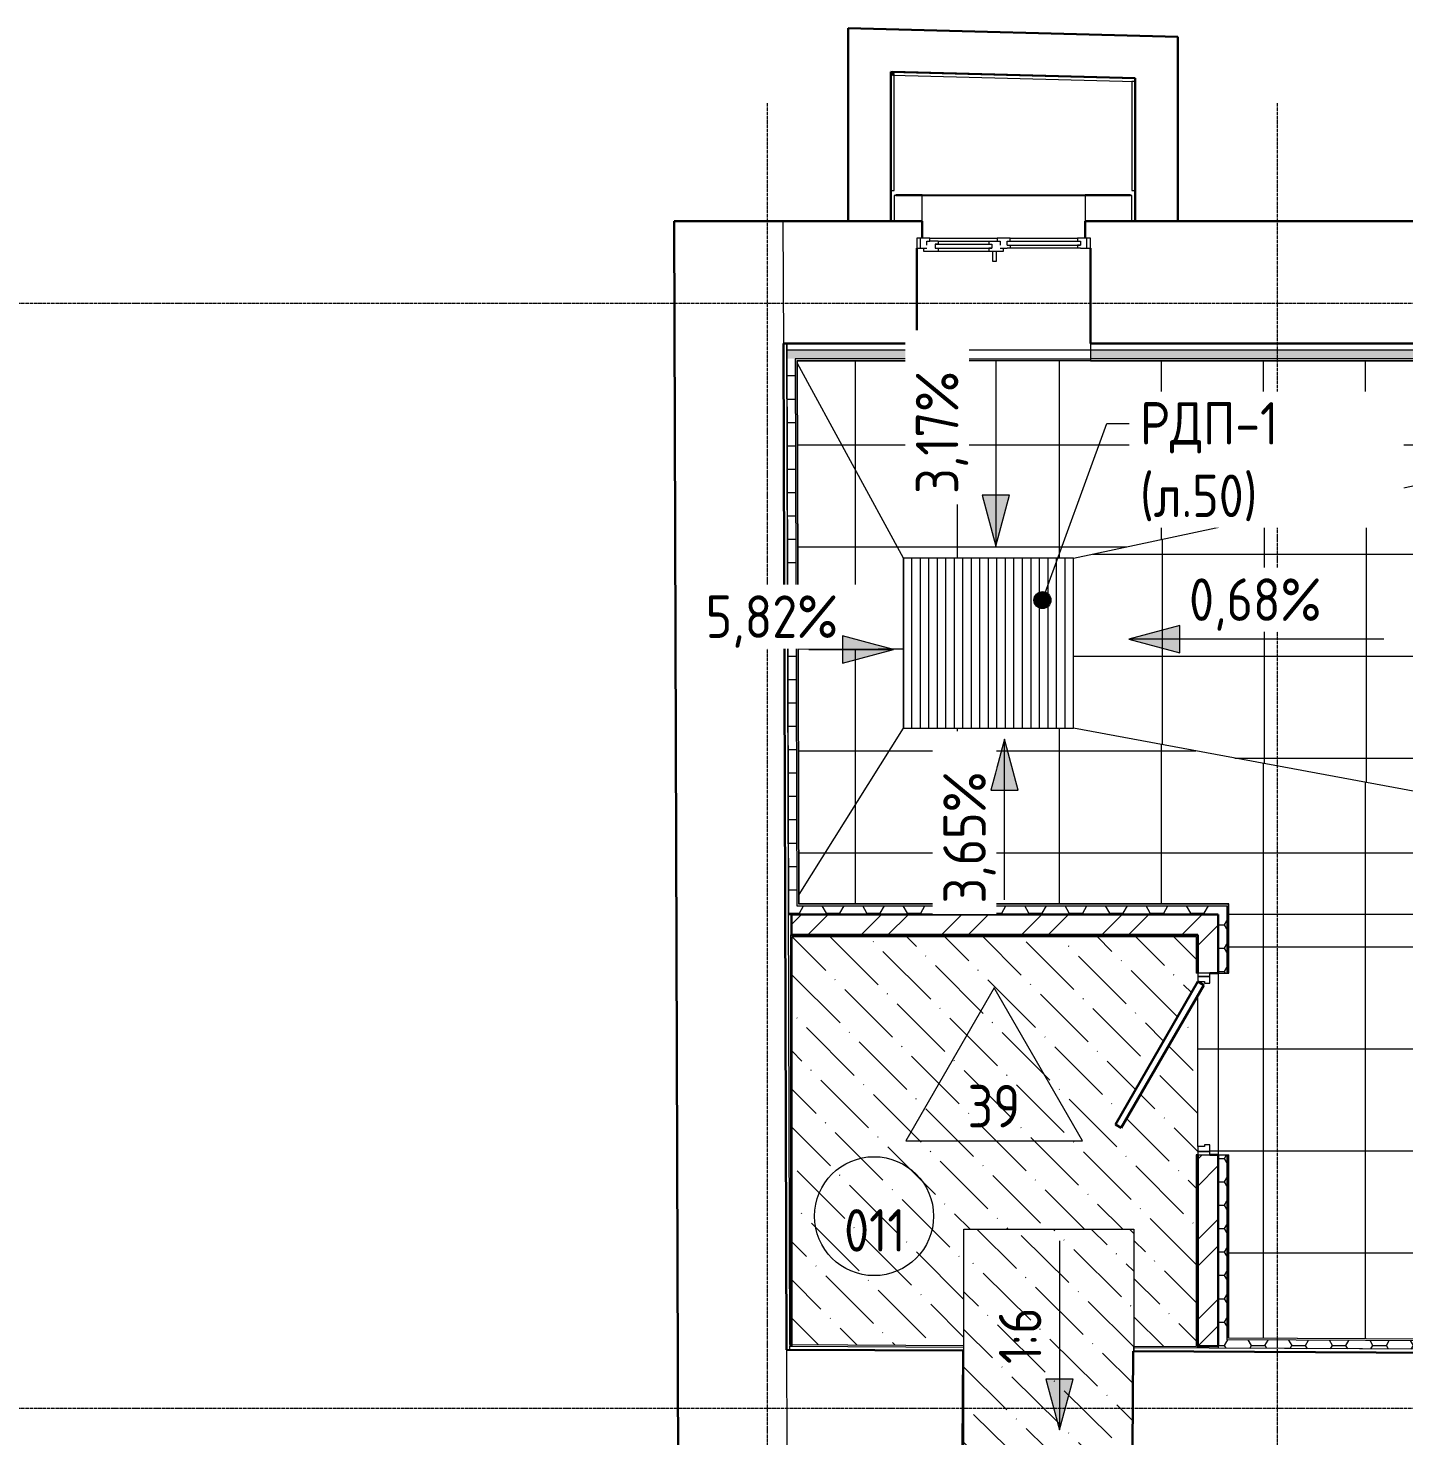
# Model space of a CAD drawing. Header units: millimetres. Extents: x -11773 to 96226, y -4908 to 46494.
# Drawn here: x 41502 to 49593, y 36382 to 44664 of the extents above; entities that cross this region are included whole.
import ezdxf

# ---------------------------------------------------------------- set-up
doc = ezdxf.new("R2010")
doc.units = ezdxf.units.MM
doc.linetypes.add('ADSK_Линия сетки', pattern=[25, 20, -2.5, 0, -2.5])
for name, color, linetype, lineweight in [('_ Окна', 7, 'Continuous', 9), ('Аннотация', 7, 'Continuous', 9), ('Двери', 7, 'Continuous', 9), ('Каркас', 7, 'Continuous', 18), ('Марки', 7, 'Continuous', 20), ('Марки помещений', 7, 'Continuous', 20), ('Окна', 7, 'Continuous', 9), ('Оси', 7, 'Continuous', 9), ('Перекрытие', 7, 'Continuous', 18), ('Перекрытие штриховка', 7, 'Continuous', 18), ('Размеры', 7, 'Continuous', 9), ('Стены внутренние', 7, 'Continuous', 18), ('Стены наружные', 7, 'Continuous', 18), ('Стены несущие', 7, 'Continuous', 30), ('Стены отделка', 7, 'Continuous', 30), ('Стены штриховка', 7, 'Continuous', 9), ('Узлы', 7, 'Continuous', 18)]:
    doc.layers.add(name, color=color, linetype=linetype, lineweight=lineweight)
doc.layers.add('Линии', color=7, linetype='Continuous', lineweight=9, true_color=0x00a600)
doc.styles.add('GOST Common_1', font='GOST_Common.ttf', dxfattribs={"width": 0.9, "height": 250})
doc.styles.add('GOST Common_2', font='GOST_Common.ttf', dxfattribs={"width": 0.9, "height": 250})
pattern_1 = [(45, (0, 0), (-235.7317, 235.7317), []), (45, (157.15, 0), (-235.7317, 235.7317), [])]
pattern_2 = [(0, (0, 0), (119.062, 68.741), [79.375, -158.75]), (120, (0, 0), (-119.06295, 68.74108), [79.375, -158.75]), (60, (0, 0), (5e-05, 137.48208), [0, -158.75, 79.375, 0])]

# ---------------------------------------------------------------- blocks, each defined once
blk = doc.blocks.new('окна_rehau_двупольное - 980х1160 _створка и глухое_ ок-31-6127201-План полов подвала')
at = {"layer": '_ Окна', "lineweight": 18}
for p, q in [((-434, 260), (-510, 260)), ((-510, 260), (-510, 200)), ((-434, 242), (-434, 260)), ((38, 260), (-38, 260)), ((-38, 260), (-38, 242)), ((38, 242), (38, 260)), ((434, 260), (434, 242)), ((510, 260), (434, 260)), ((510, 200), (510, 260)), ((-510, 200), (-452, 200)), ((-470, 182), (-470, 200)), ((-385, 182), (-470, 182)), ((-452, 218), (-452, 242)), ((-452, 242), (-434, 242)), ((-385, 242), (-434, 242)), ((-403, 224), (-403, 200)), ((-385, 224), (-403, 224)), ((-403, 200), (-385, 200)), ((-385, 242), (-385, 224)), ((-385, 200), (-385, 182)), ((-87, 242), (-87, 224)), ((-87, 242), (-38, 242)), ((-87, 224), (-69, 224)), ((-87, 200), (-87, 182)), ((-69, 200), (-87, 200)), ((-2, 182), (-87, 182)), ((-69, 224), (-69, 200)), ((-38, 242), (-20, 242)), ((-20, 242), (-20, 218)), ((-20, 200), (20, 200)), ((-2, 200), (-2, 182)), ((20, 218), (20, 242)), ((20, 242), (38, 242)), ((20, 218), (38, 218)), ((38, 200), (20, 200)), ((38, 218), (38, 200)), ((434, 242), (452, 242)), ((434, 218), (434, 200)), ((452, 218), (434, 218)), ((452, 200), (434, 200)), ((452, 242), (452, 218)), ((452, 200), (510, 200))]:
    blk.add_line(p, q, dxfattribs=at)
at = {"layer": '_ Окна'}
for p, q in [((-490, 200), (-490, 260)), ((490, 200), (490, 260)), ((-403, 224), (-69, 224)), ((-403, 200), (-69, 200)), ((20, 218), (452, 218)), ((38, 242), (434, 242))]:
    blk.add_line(p, q, dxfattribs=at)
at = {"layer": 'Окна'}
for p, q in [((-434, 260), (-38, 260)), ((38, 260), (434, 260)), ((-385, 242), (-87, 242)), ((-87, 182), (-385, 182)), ((-63.5, 122), (-63.5, 182)), ((-43.5, 182), (-43.5, 122)), ((434, 200), (38, 200)), ((-43.5, 122), (-63.5, 122))]:
    blk.add_line(p, q, dxfattribs=at)
blk = doc.blocks.new('AC_Дверь_Однопольная_Стальная - 1070х2200Н Д8л противопож EI30-6422788-План полов подвала')
at = {"layer": 'Двери', "lineweight": 30}
for p, q in [((-355, 545), (-375, 510.4)), ((-375, 510.4), (465, 25.4)), ((485, 60), (-355, 545)), ((465, 25.4), (485, 60))]:
    blk.add_line(p, q, dxfattribs=at)
at = {"layer": 'Двери'}
for p, q in [((-515, 60), (-535, 60)), ((-535, 60), (-535, -10)), ((-485, 60), (-515, 60)), ((-515, 60), (-515, -10)), ((-515, -10), (-515, 60)), ((-485, 20), (-485, 60)), ((-475, 20), (-485, 20)), ((-475, -10), (-475, 20)), ((485, 20), (475, 20)), ((475, 20), (475, -10)), ((515, 60), (485, 60)), ((485, 60), (485, 20)), ((515, -10), (515, 60)), ((535, 60), (515, 60)), ((515, 60), (515, -10)), ((535, -10), (535, 60)), ((-535, -10), (-515, -10)), ((-515, -10), (-475, -10)), ((475, -10), (515, -10)), ((515, -10), (535, -10))]:
    blk.add_line(p, q, dxfattribs=at)
blk = doc.blocks.new('Перемычка- 2Уголка_Полоса - ПР-3-5243422-План полов подвала')
at = {"layer": 'Каркас', "lineweight": 9}
blk.add_line((750, -140), (-750, -140), dxfattribs=at)
blk = doc.blocks.new('ADSK_Марка_ПерекрытиеПол - Экземпляр_Отделка пола-158379-План полов подвала')
at = {"layer": 'Марки', "color": 1, "true_color": 0xff0000}
for p, q in [((0, 9), (-5.196, 0)), ((5.196, 0), (0, 9)), ((-5.196, 0), (5.196, 0))]:
    blk.add_line(p, q, dxfattribs=at)
blk = doc.blocks.new('ADSK_Марка_Помещение_ОдноЗначение - Номер-159740-План полов подвала')
at = {"layer": 'Марки помещений'}
blk.add_circle((0, 0), 3.5, dxfattribs=at)

msp = doc.modelspace()

# ---------------------------------------------------------------- hatches: boundary and pattern name
at = {"layer": 'Аннотация'}
h = msp.add_hatch(color=256, dxfattribs=at)
edge = h.paths.add_edge_path()
edge.add_arc((47467.233, 41298.728), 50, 0, 360)
at = {"layer": 'Перекрытие штриховка', "lineweight": 9, "true_color": 0x787878}
h = msp.add_hatch(dxfattribs=at)
h.set_pattern_fill('FP_18', color=8, style=0, pattern_type=2)
h.set_pattern_definition([(0, (38567.3, 21221.9), (0, 599.7), []), (90, (38567.3, 21221.9), (-600, 4e-14), [])])
h.paths.add_polyline_path([(46025.737, 42706.805), (46025.7, 42708.805), (46023.759, 42708.777), (46025.731, 42706.811)])
h.paths.add_polyline_path([(47243.062, 41544.996), (47649.57, 41544.996), (53089.683, 42706.805), (46025.737, 42706.805), (46025.785, 42691.334), (46649.57, 41544.996)])
h.paths.add_polyline_path([(50224.949, 42768.805), (50364.949, 42768.805), (50364.949, 42808.805), (50224.949, 42808.805)])
h = msp.add_hatch(dxfattribs=at)
h.set_pattern_fill('FP_16', color=8, style=0, pattern_type=2)
h.set_pattern_definition([(0, (38580.6, 21211.4), (0, 600), []), (90, (38580.6, 21211.4), (-598.988, 4e-14), [])])
h.paths.add_polyline_path([(46035.462, 39566.729), (46649.57, 40544.996), (46649.57, 41544.996), (46025.785, 42691.334), (46033.639, 40155.298)])
h = msp.add_hatch(dxfattribs=at)
h.set_pattern_fill('FP_19', color=8, style=0, pattern_type=2)
h.set_pattern_definition([(0, (38573.3, 21168.8), (0, 600), []), (90, (38573.3, 21168.8), (-599.986, 4e-14), [])])
h.paths.add_polyline_path([(53505.293, 39460.964), (53505.293, 39896.579), (53554.693, 39896.579), (53554.693, 39953.403), (53329.793, 40342.941), (53364.434, 40362.941), (53554.693, 40033.403), (53554.693, 40441.579), (53505.293, 40441.579), (53505.293, 42706.805), (53089.683, 42706.805), (47649.57, 41544.996), (47649.57, 40544.996), (53329.793, 39493.453)])
h.paths.add_polyline_path([(53505.293, 42706.805), (53507.293, 42708.805), (53505.293, 42708.805)])
h = msp.add_hatch(dxfattribs=at)
h.set_pattern_fill('FP_17', color=8, style=0, pattern_type=2)
h.set_pattern_definition([(0, (38567.3, 21224.14), (0, 599.6), []), (90, (38567.3, 21224.14), (-600, 4e-14), [])])
h.paths.add_polyline_path([(46035.633, 39511.486), (46033.67, 39509.486), (46035.639, 39509.486)])
h.paths.add_polyline_path([(53329.793, 39449.486), (53505.293, 39449.486), (53505.293, 39460.964), (47649.57, 40544.996), (46649.57, 40544.996), (46035.462, 39566.729), (46035.639, 39511.486), (48561.297, 39511.486), (48561.297, 39509.486), (48563.297, 39509.486), (48563.297, 39449.486), (49342.942, 39449.486)])
h = msp.add_hatch(dxfattribs=at)
h.set_pattern_fill('FP_51', color=8, style=0, pattern_type=2)
h.set_pattern_definition([(270, (51167.3, 39859), (600, 4e-14), []), (0, (51167.3, 39859), (0, 600), [])])
h.paths.add_polyline_path([(52945.466, 36938.917), (52945.466, 38153.889), (52947.466, 38153.889), (52947.469, 38155.889), (53505.293, 38155.889), (53505.293, 39449.486), (48563.297, 39449.486), (48563.297, 39104.486), (48451.297, 39104.486), (48451.297, 39044.486), (48421.297, 39044.486), (48421.297, 39054.486), (48381.297, 39054.486), (48415.938, 39034.486), (48381.297, 38974.486), (48381.297, 38084.486), (48421.297, 38084.486), (48421.297, 38094.486), (48451.297, 38094.486), (48451.297, 38034.486), (48563.297, 38034.486), (48563.297, 36958.917), (52889.581, 36939.172)])
h.paths.add_polyline_path([(52947.466, 36936.908), (52947.466, 36938.908), (52945.52, 36938.862)])
h.paths.add_polyline_path([(48561.297, 36956.926), (48563.297, 36958.917), (48561.297, 36958.917), (48561.297, 36956.972)])
h.paths.add_polyline_path([(53507.293, 38153.889), (53505.293, 38155.889), (53505.293, 38153.889)])
h = msp.add_hatch(dxfattribs=at)
h.set_pattern_fill('FP_34', color=8, style=0, pattern_type=2)
h.set_pattern_definition([(135, (0, 0), (-308.69666, 84.19025), [396.875, -79.375, 3.353, -76.022])])
h.paths.add_polyline_path([(48005.762, 36905), (48005.782, 36909.462), (48371.297, 36908.62), (48371.297, 38034.486), (48381.297, 38034.486), (48381.297, 38974.486), (47930.938, 38194.442), (47896.297, 38214.442), (48381.297, 39054.486), (48381.297, 39104.486), (48371.297, 39104.486), (48371.297, 39319.486), (45994.565, 39319.486), (45994.565, 36918.641), (47005.656, 36914.026), (47005.656, 37597.64), (48005.656, 37597.64), (48005.737, 36905)])
h = msp.add_hatch(dxfattribs=at)
h.set_pattern_fill('FP_48', color=8, style=0, pattern_type=2)
h.set_pattern_definition([(135.369, (0, 742.04), (-308.69597, 83.11254), [394.344, -78.869, 3.331, -75.537])])
h.paths.add_polyline_path([(47013.54, 36308.755), (47997.677, 36312.593), (48000.264, 36879.487), (48005.646, 36879.487), (48005.656, 36899.462), (48005.656, 37597.64), (47005.656, 37597.64), (47005.656, 36314.02), (47013.564, 36313.984)])
at = {"layer": 'Размеры'}
for points in [[(47194.041, 41615.701), (47274.426, 41915.701), (47113.656, 41915.701)], [(47567.537, 36416.483), (47647.922, 36716.483), (47487.152, 36716.483)]]:
    msp.add_hatch(color=256, dxfattribs=at).paths.add_polyline_path(points)
at = {"layer": 'Стены внутренние', "lineweight": 9}
h = msp.add_hatch(dxfattribs=at)
h.set_pattern_fill('FP_52', color=256, style=0, pattern_type=2)
h.set_pattern_definition(pattern_2)
h.paths.add_polyline_path([(47752.42, 42718.805), (53567.293, 42718.805), (53567.293, 42768.805), (47749.21, 42768.805), (47749.21, 42718.805)])
h.paths.add_polyline_path([(45981.662, 42718.805), (46729.21, 42718.805), (46728.21, 42768.805), (45963.545, 42768.805), (45963.7, 42718.805)])
h = msp.add_hatch(dxfattribs=at)
h.set_pattern_fill('FP_52', color=256, style=0, pattern_type=2)
h.set_pattern_definition(pattern_2)
h.paths.add_polyline_path([(45991.297, 39449.486), (46023.825, 39449.486), (46013.7, 42718.805), (45963.7, 42718.79), (45973.825, 39449.487), (45981.662, 39449.486)])
h = msp.add_hatch(dxfattribs=at)
h.set_pattern_fill('FP_36', color=256, style=0, pattern_type=2)
h.set_pattern_definition(pattern_1)
h.paths.add_polyline_path([(48501.297, 39329.486), (48501.297, 39449.486), (45991.297, 39449.486), (45991.297, 39329.486), (48381.297, 39329.486)])
h = msp.add_hatch(dxfattribs=at)
h.set_pattern_fill('FP_52', color=256, style=0, pattern_type=2)
h.set_pattern_definition(pattern_2)
h.paths.add_polyline_path([(48381.297, 39449.486), (48551.297, 39449.486), (48551.297, 39499.486), (46023.67, 39499.486), (46023.825, 39449.486), (47649.57, 39449.486)])
h = msp.add_hatch(dxfattribs=at)
h.set_pattern_fill('FP_52', color=256, style=0, pattern_type=2)
h.set_pattern_definition(pattern_2)
h.paths.add_polyline_path([(48551.295, 36896.972), (48551.297, 37768.704), (48551.297, 38034.486), (48501.297, 38034.486), (48501.297, 36897.2)])
h.paths.add_polyline_path([(48501.297, 39104.486), (48551.297, 39104.486), (48551.297, 39449.486), (48501.297, 39449.486), (48501.297, 39120.384)])
h = msp.add_hatch(dxfattribs=at)
h.set_pattern_fill('FP_36', color=256, style=0, pattern_type=2)
h.set_pattern_definition(pattern_1)
h.paths.add_polyline_path([(48381.297, 36909.748), (48501.297, 36909.748), (48501.297, 38034.486), (48381.297, 38034.486), (48381.297, 36939.729)])
h.paths.add_polyline_path([(48462.272, 39104.486), (48501.297, 39104.486), (48501.297, 39329.486), (48381.297, 39329.486), (48381.297, 39104.486), (48451.297, 39104.486)])
h = msp.add_hatch(dxfattribs=at)
h.set_pattern_fill('FP_52', color=256, style=0, pattern_type=2)
h.set_pattern_definition(pattern_2)
h.paths.add_polyline_path([(53007.466, 36876.633), (53007.466, 36926.634), (48551.297, 36946.972), (48551.297, 36896.971), (52572.198, 36878.62)])
at = {"layer": 'Стены наружные', "true_color": 0x6b6b6b}
h = msp.add_hatch(color=251, dxfattribs=at)
h.paths.add_polyline_path([(47976.933, 43678.9), (47984.976, 43678.9), (47984.976, 43683.9), (47719.21, 43683.9), (47719.21, 43678.9), (47749.21, 43678.9)])
h.paths.add_polyline_path([(46718.091, 43678.9), (46758.21, 43678.9), (46758.21, 43683.9), (46604.976, 43683.9), (46604.976, 43678.9)])
at = {"layer": 'Узлы', "lineweight": 9}
h = msp.add_hatch(dxfattribs=at)
h.set_pattern_fill('FP_58', color=256, style=0, pattern_type=2)
h.set_pattern_definition([(90, (0, 0), (-50, 3e-15), [])])
h.paths.add_polyline_path([(50454.763, 11745.004), (50454.763, 12745.004), (49454.763, 12745.004), (49454.763, 11745.004)])
h.paths.add_polyline_path([(49816.292, 25105.395), (49816.292, 25905.395), (49016.292, 25905.395), (49016.292, 25105.395), (49342.942, 25105.395)])
h.paths.add_polyline_path([(50072.277, 35035.377), (51072.277, 35035.377), (51072.277, 36035.377), (50072.277, 36035.377), (50072.277, 35065.344)])
h.paths.add_polyline_path([(-798.616, 37219.948), (-0.435, 37219.948), (-0.435, 38219.948), (-1000.435, 38219.948), (-1000.435, 37219.948)])
h.paths.add_polyline_path([(47243.062, 40544.996), (47649.57, 40544.996), (47649.57, 41544.996), (46649.57, 41544.996), (46649.57, 40544.996)])

# ---------------------------------------------------------------- linework, layer by layer
at = {"layer": 'Аннотация'}
for p, q in [((47467.233, 41298.728), (47845.287, 42338.5)), ((47845.287, 42338.5), (48041.302, 42338.5))]:
    msp.add_line(p, q, dxfattribs=at)
msp.add_circle((47467.233, 41298.728), 50, dxfattribs=at)
at = {"layer": 'Линии', "color": 7}
for p, q in [((47649.57, 41544.996), (46649.57, 41544.996)), ((46649.57, 41544.996), (46649.57, 40544.996)), ((47649.57, 40544.996), (47649.57, 41544.996)), ((46649.57, 40544.996), (47649.57, 40544.996))]:
    msp.add_line(p, q, dxfattribs=at)
at = {"layer": 'Оси', "linetype": 'ADSK_Линия сетки'}
for p, q in [((45849.565, 4292.971), (45849.565, 44222.998)), ((48849.565, 4292.971), (48849.565, 44222.998)), ((-10973.221, 43045), (56115, 43045)), ((-10973.221, 36545), (56115, 36545))]:
    msp.add_line(p, q, dxfattribs=at)
at = {"layer": 'Перекрытие'}
for p, q in [((46649.57, 41544.996), (46025.775, 42691.352)), ((47649.57, 41544.996), (53089.683, 42706.805)), ((46035.462, 39566.729), (46649.57, 40544.996)), ((53505.293, 39460.964), (47649.57, 40544.996)), ((53505.293, 39449.486), (48563.297, 39449.486)), ((48381.297, 38084.486), (48381.297, 38974.486)), ((47005.656, 37597.64), (48005.656, 37597.64)), ((47005.656, 36914.022), (47005.656, 37597.64)), ((48005.656, 37597.64), (48005.656, 36879.462)), ((47005.656, 36314.02), (47005.656, 36884.026))]:
    msp.add_line(p, q, dxfattribs=at)
at = {"layer": 'Размеры', "lineweight": 20}
for p, q in [((47194.041, 42702.328), (47194.041, 41615.701)), ((49475.839, 41069.984), (47975.839, 41069.984)), ((47244.368, 39536.274), (47244.368, 40480.977)), ((47567.537, 37529.818), (47567.537, 36416.483))]:
    msp.add_line(p, q, dxfattribs=at)
at = {"layer": 'Размеры'}
for p, q in [((47274.426, 41915.701), (47113.656, 41915.701)), ((47113.656, 41915.701), (47194.041, 41615.701)), ((47194.041, 41615.701), (47274.426, 41915.701)), ((47975.839, 41069.984), (48275.839, 40989.599)), ((47324.753, 40180.977), (47244.368, 40480.977)), ((47647.922, 36716.483), (47487.152, 36716.483)), ((47487.152, 36716.483), (47567.537, 36416.483)), ((47567.537, 36416.483), (47647.922, 36716.483))]:
    msp.add_line(p, q, dxfattribs=at)
at = {"layer": 'Стены внутренние'}
msp.add_line((47749.21, 42768.805), (46729.21, 42768.805), dxfattribs=at)
at = {"layer": 'Стены наружные'}
for p, q in [((46759.21, 43678.9), (46759.21, 43683.9)), ((46759.21, 43683.9), (47719.21, 43683.9)), ((47719.21, 43678.9), (46759.21, 43678.9)), ((46759.21, 43678.805), (47719.21, 43678.805)), ((46729.21, 42718.805), (47749.21, 42718.805)), ((47749.21, 42706.805), (46729.21, 42706.805))]:
    msp.add_line(p, q, dxfattribs=at)
at = {"layer": 'Стены несущие'}
for p, q in [((46325.6, 44663.855), (46325.6, 43528.805)), ((48262.872, 44613.449), (46325.6, 44663.855)), ((48262.872, 43528.805), (48262.872, 44613.449)), ((46575.6, 43528.805), (46575.6, 44407.266)), ((46575.6, 44407.266), (48012.872, 44369.869)), ((48012.872, 44369.869), (46585.86, 44406.999)), ((48012.872, 44369.869), (48012.872, 43528.805)), ((45301.188, 43528.805), (45326.279, 35426.877)), ((46759.21, 43528.805), (45301.188, 43528.805)), ((46759.21, 43428.805), (46759.21, 43528.805)), ((47719.21, 43528.805), (47719.21, 43428.805)), ((55257.679, 43528.805), (47719.21, 43528.805)), ((46729.21, 42808.805), (46729.21, 43368.805)), ((47749.21, 43368.805), (47749.21, 42808.805)), ((45943.421, 42808.805), (46729.21, 42808.805)), ((45961.755, 36888.79), (45943.421, 42808.805)), ((47749.21, 42808.805), (54753.516, 42808.805)), ((48501.297, 39449.486), (45991.297, 39449.486)), ((45991.297, 39449.486), (45991.297, 39329.486)), ((48501.297, 39449.486), (48501.297, 39104.486)), ((45991.297, 39329.486), (48381.297, 39329.486)), ((48381.297, 39104.486), (48381.297, 39329.486)), ((48501.297, 39104.486), (48451.297, 39104.486)), ((48381.297, 38034.486), (48381.297, 36909.748)), ((48501.297, 38034.486), (48451.297, 38034.486)), ((48501.297, 36909.748), (48501.297, 38034.486)), ((45961.755, 36888.79), (47000.275, 36884.051)), ((47000.275, 36884.051), (46997.673, 36314.057)), ((48000.264, 36879.487), (47997.663, 36309.493)), ((48000.264, 36879.487), (54801.972, 36848.443)), ((48501.297, 36909.748), (48381.297, 36909.748))]:
    msp.add_line(p, q, dxfattribs=at)
at = {"layer": 'Стены отделка', "lineweight": 9}
for p, q in [((46595.6, 44397.002), (46575.6, 44397.002)), ((46585.86, 44406.999), (46585.34, 44387.006)), ((46595.6, 43708.805), (46595.6, 44397.002)), ((46585.34, 44387.006), (48012.872, 44349.862)), ((48012.872, 44350.382), (47992.872, 44350.382)), ((47992.872, 44350.382), (47992.872, 43708.805)), ((46575.6, 43708.805), (46595.6, 43708.805)), ((46758.21, 43678.805), (46595.6, 43678.805)), ((46595.6, 43678.805), (46595.6, 43528.805)), ((46759.21, 43683.9), (46604.976, 43683.9)), ((46604.976, 43683.9), (46604.976, 43678.9)), ((46604.976, 43678.9), (46758.21, 43678.9)), ((46759.21, 43528.805), (46759.21, 43678.805)), ((47984.976, 43683.9), (47719.21, 43683.9)), ((47719.21, 43683.9), (47719.21, 43678.9)), ((47719.21, 43678.9), (47984.976, 43678.9)), ((47992.872, 43678.805), (47719.21, 43678.805)), ((47719.21, 43678.805), (47719.21, 43528.805)), ((47984.976, 43678.9), (47984.976, 43683.9)), ((47992.872, 43708.805), (48012.872, 43708.805)), ((47992.872, 43528.805), (47992.872, 43678.805)), ((45963.421, 42808.867), (45943.421, 42808.805)), ((45943.421, 42808.805), (45961.755, 36888.79)), ((45981.662, 36918.7), (45963.421, 42808.867)), ((45963.421, 42808.805), (45963.421, 42768.805)), ((46729.21, 42768.805), (45963.421, 42768.805)), ((45963.545, 42768.805), (45973.825, 39449.486)), ((46729.21, 42706.805), (46729.21, 42808.805)), ((47749.21, 42808.805), (47749.21, 42706.805)), ((53687.39, 42768.805), (47749.21, 42768.805)), ((46013.7, 42718.805), (46023.67, 39499.486)), ((46729.21, 42718.805), (46013.7, 42718.805)), ((46035.633, 39511.486), (46025.737, 42706.805)), ((46025.737, 42706.805), (46729.21, 42706.805)), ((53517.293, 42718.805), (47749.21, 42718.805)), ((47749.21, 42706.805), (53505.293, 42706.805)), ((48561.297, 39511.486), (46035.633, 39511.486)), ((48563.297, 39104.486), (48563.297, 39509.486)), ((45973.825, 39449.486), (45991.297, 39449.486)), ((46023.67, 39499.486), (48551.297, 39499.486)), ((48551.297, 39499.486), (48551.297, 39104.486)), ((45991.297, 39329.486), (45984.565, 39329.486)), ((45984.565, 39329.486), (45984.565, 36908.687)), ((45994.565, 39319.486), (48371.297, 39319.486)), ((45994.565, 36908.641), (45994.565, 39319.486)), ((48371.297, 39319.486), (48371.297, 39104.486)), ((48381.297, 39104.486), (48371.297, 39104.486)), ((48501.297, 39104.486), (48563.297, 39104.486)), ((48381.297, 38034.486), (48371.297, 38034.486)), ((48371.297, 38034.486), (48371.297, 36907.794)), ((48501.297, 38034.486), (48563.297, 38034.486)), ((48551.297, 38034.486), (48551.297, 36946.972)), ((48563.297, 36958.917), (48563.297, 38034.486)), ((52957.466, 36926.862), (48551.297, 36946.972)), ((48563.297, 36958.917), (52945.466, 36938.917)), ((45961.755, 36888.79), (45981.755, 36888.852)), ((45981.662, 36918.7), (47005.793, 36914.026)), ((45981.755, 36888.852), (45981.693, 36908.7)), ((45981.693, 36908.7), (47005.747, 36904.026)), ((45981.754, 36888.699), (45981.845, 36908.699)), ((47005.656, 36884.026), (47000.275, 36884.051)), ((47005.656, 36884.026), (47005.793, 36914.026)), ((48005.646, 36879.462), (48005.782, 36909.462)), ((53127.466, 36876.086), (48005.737, 36899.462)), ((48005.782, 36909.462), (48371.297, 36907.794)), ((48381.297, 36897.748), (48381.297, 36909.748)), ((48501.297, 36909.748), (48501.297, 36897.2)), ((53007.466, 36876.633), (48501.297, 36897.2))]:
    msp.add_line(p, q, dxfattribs=at)
at = {"layer": 'Стены штриховка'}
for p, q in [((46758.21, 43678.9), (46759.21, 43678.9)), ((46759.21, 43678.805), (46758.21, 43678.805)), ((45941.191, 43528.805), (45943.421, 42808.805)), ((46033.639, 39509.486), (46023.731, 42708.805)), ((46023.731, 42708.805), (46729.21, 42708.805)), ((47749.21, 42708.805), (53507.293, 42708.805)), ((48563.297, 39509.486), (46033.639, 39509.486)), ((48561.297, 39104.486), (48561.297, 39511.486)), ((48563.297, 39511.486), (48561.297, 39511.486)), ((48563.297, 39509.486), (48563.297, 39511.486)), ((48561.297, 36956.926), (48561.297, 38034.486)), ((52947.466, 36936.908), (48561.297, 36956.926)), ((45961.755, 36888.79), (45963.52, 36318.776)), ((45981.662, 36918.7), (45981.693, 36908.7))]:
    msp.add_line(p, q, dxfattribs=at)

# ---------------------------------------------------------------- block references
at = {"layer": 'Двери', "color": 8, "true_color": 0x7f7f7f, "rotation": 90}
msp.add_blockref('AC_Дверь_Однопольная_Стальная - 1070х2200Н Д8л противопож EI30-6422788-План полов подвала', (48441.297, 38569.486), dxfattribs=at)
at = {"layer": 'Каркас', "lineweight": 9, "rotation": 89.99999999999946}
msp.add_blockref('Перемычка- 2Уголка_Полоса - ПР-3-5243422-План полов подвала', (48361.297, 38569.486), dxfattribs=at)
at = {"layer": 'Марки', "color": 1, "true_color": 0xff0000, "xscale": 99.99999999999993, "yscale": 99.99999999999993, "zscale": 99.99999999999993}
msp.add_blockref('ADSK_Марка_ПерекрытиеПол - Экземпляр_Отделка пола-158379-План полов подвала', (47182.931, 38117.243), dxfattribs=at)
at = {"layer": 'Марки помещений', "xscale": 99.99999999999993, "yscale": 99.99999999999993, "zscale": 99.99999999999993}
msp.add_blockref('ADSK_Марка_Помещение_ОдноЗначение - Номер-159740-План полов подвала', (46476.95, 37674.543), dxfattribs=at)
at = {"layer": 'Окна'}
msp.add_blockref('окна_rehau_двупольное - 980х1160 _створка и глухое_ ок-31-6127201-План полов подвала', (47239.21, 43168.805), dxfattribs=at)

# ---------------------------------------------------------------- texts
at = {"layer": 'Марки', "color": 1, "lineweight": 9, "true_color": 0xff0000, "insert": (47181.9, 38321.669), "char_height": 250, "width": 327.6, "attachment_point": 5, "line_spacing_factor": 1.022766, "style": 'GOST Common_2'}
msp.add_mtext('\\pxqc,t1.44,2.88,4.32,5.76,7.2,8.64,10.08,11.52,12.96,14.4,15.84,17.28,18.72,20.16,21.6,23.04,24.48,25.92,27.36,28.8,30.24,31.68,33.12,34.56,36,37.44,38.88,40.32,41.76,43.2,44.64,46.08;{39}', dxfattribs=at)
at = {"layer": 'Марки помещений', "lineweight": 9, "insert": (46481.893, 37590.961), "char_height": 250, "width": 393.3, "attachment_point": 5, "line_spacing_factor": 1.022766, "style": 'GOST Common_2'}
msp.add_mtext('\\pxqc,t1.8,3.6,5.4,7.2,9,10.8,12.6,14.4,16.2,18,19.8,21.6,23.4,25.2,27,28.8,30.6,32.4,34.2,36,37.8,39.6,41.4,43.2,45,46.8,48.6,50.4,52.2,54,55.8,57.6;{011}', dxfattribs=at)
at = {"layer": 'Размеры', "lineweight": 20, "insert": (47210.83, 36804.697), "char_height": 250, "width": 404.28805, "attachment_point": 1, "rotation": 90, "line_spacing_factor": 1.022761, "style": 'GOST Common_1'}
msp.add_mtext('1:6', dxfattribs=at)

# ---------------------------------------------------------------- next in the draw order: texts
at = {"layer": 'Аннотация', "insert": (48041.302, 42463.693), "char_height": 250, "width": 1488.6, "attachment_point": 1, "line_spacing_factor": 1.022766, "style": 'GOST Common_2', "bg_fill": 3, "box_fill_scale": 1.25, "bg_fill_color": 256, "bg_fill_true_color": 13158600, "bg_fill_transparency": 0}
msp.add_mtext('\\pxt1.8,3.6,5.4,7.2,9,10.8,12.6,14.4,16.2,18,19.8,21.6,23.4,25.2,27,28.8,30.6,32.4,34.2,36,37.8,39.6,41.4,43.2,45,46.8,48.6,50.4,52.2,54,55.8,57.6;{РДП-1\\P(л.50)}', dxfattribs=at)
at = {"layer": 'Размеры', "lineweight": 20, "char_height": 250, "attachment_point": 1, "rotation": 90, "line_spacing_factor": 1.022761, "style": 'GOST Common_1', "bg_fill": 3, "box_fill_scale": 1.25, "bg_fill_color": 256, "bg_fill_true_color": 13158600, "bg_fill_transparency": 0}
for s, insert, width in [('3,17%', (46722.601, 41923.947), 899.08834), ('3,65%', (46884.255, 39514.164), 950.37862)]:
    msp.add_mtext(s, dxfattribs=dict(at, insert=insert, width=width))
at = {"layer": 'Размеры', "lineweight": 20, "char_height": 250, "width": 950.37862, "attachment_point": 1, "line_spacing_factor": 1.022761, "style": 'GOST Common_1', "bg_fill": 3, "box_fill_scale": 1.25, "bg_fill_color": 256, "bg_fill_true_color": 13158600, "bg_fill_transparency": 0}
for s, insert in [('0,68%', (48329.848, 41426.691)), ('5,82%', (45486.514, 41326.613))]:
    msp.add_mtext(s, dxfattribs=dict(at, insert=insert))

# ---------------------------------------------------------------- next in the draw order: hatches: boundary and pattern name
at = {"layer": 'Размеры'}
for points in [[(46591.707, 41007.949), (46291.707, 41088.334), (46291.707, 40927.564)], [(47975.839, 41069.984), (48275.839, 40989.599), (48275.839, 41150.368)], [(47244.368, 40480.977), (47163.984, 40180.977), (47324.753, 40180.977)]]:
    msp.add_hatch(color=256, dxfattribs=at).paths.add_polyline_path(points)

# ---------------------------------------------------------------- next in the draw order: linework, layer by layer
for p, q in [((46591.707, 41007.949), (46291.707, 41088.334)), ((46291.707, 41088.334), (46291.707, 40927.564)), ((48275.839, 41150.368), (47975.839, 41069.984)), ((48275.839, 40989.599), (48275.839, 41150.368)), ((46291.707, 40927.564), (46591.707, 41007.949)), ((47244.368, 40480.977), (47163.984, 40180.977)), ((47163.984, 40180.977), (47324.753, 40180.977))]:
    msp.add_line(p, q, dxfattribs=at)
at = {"layer": 'Размеры', "lineweight": 20}
msp.add_line((46092.528, 41007.949), (46591.707, 41007.949), dxfattribs=at)

doc.saveas('drawing.dxf')
